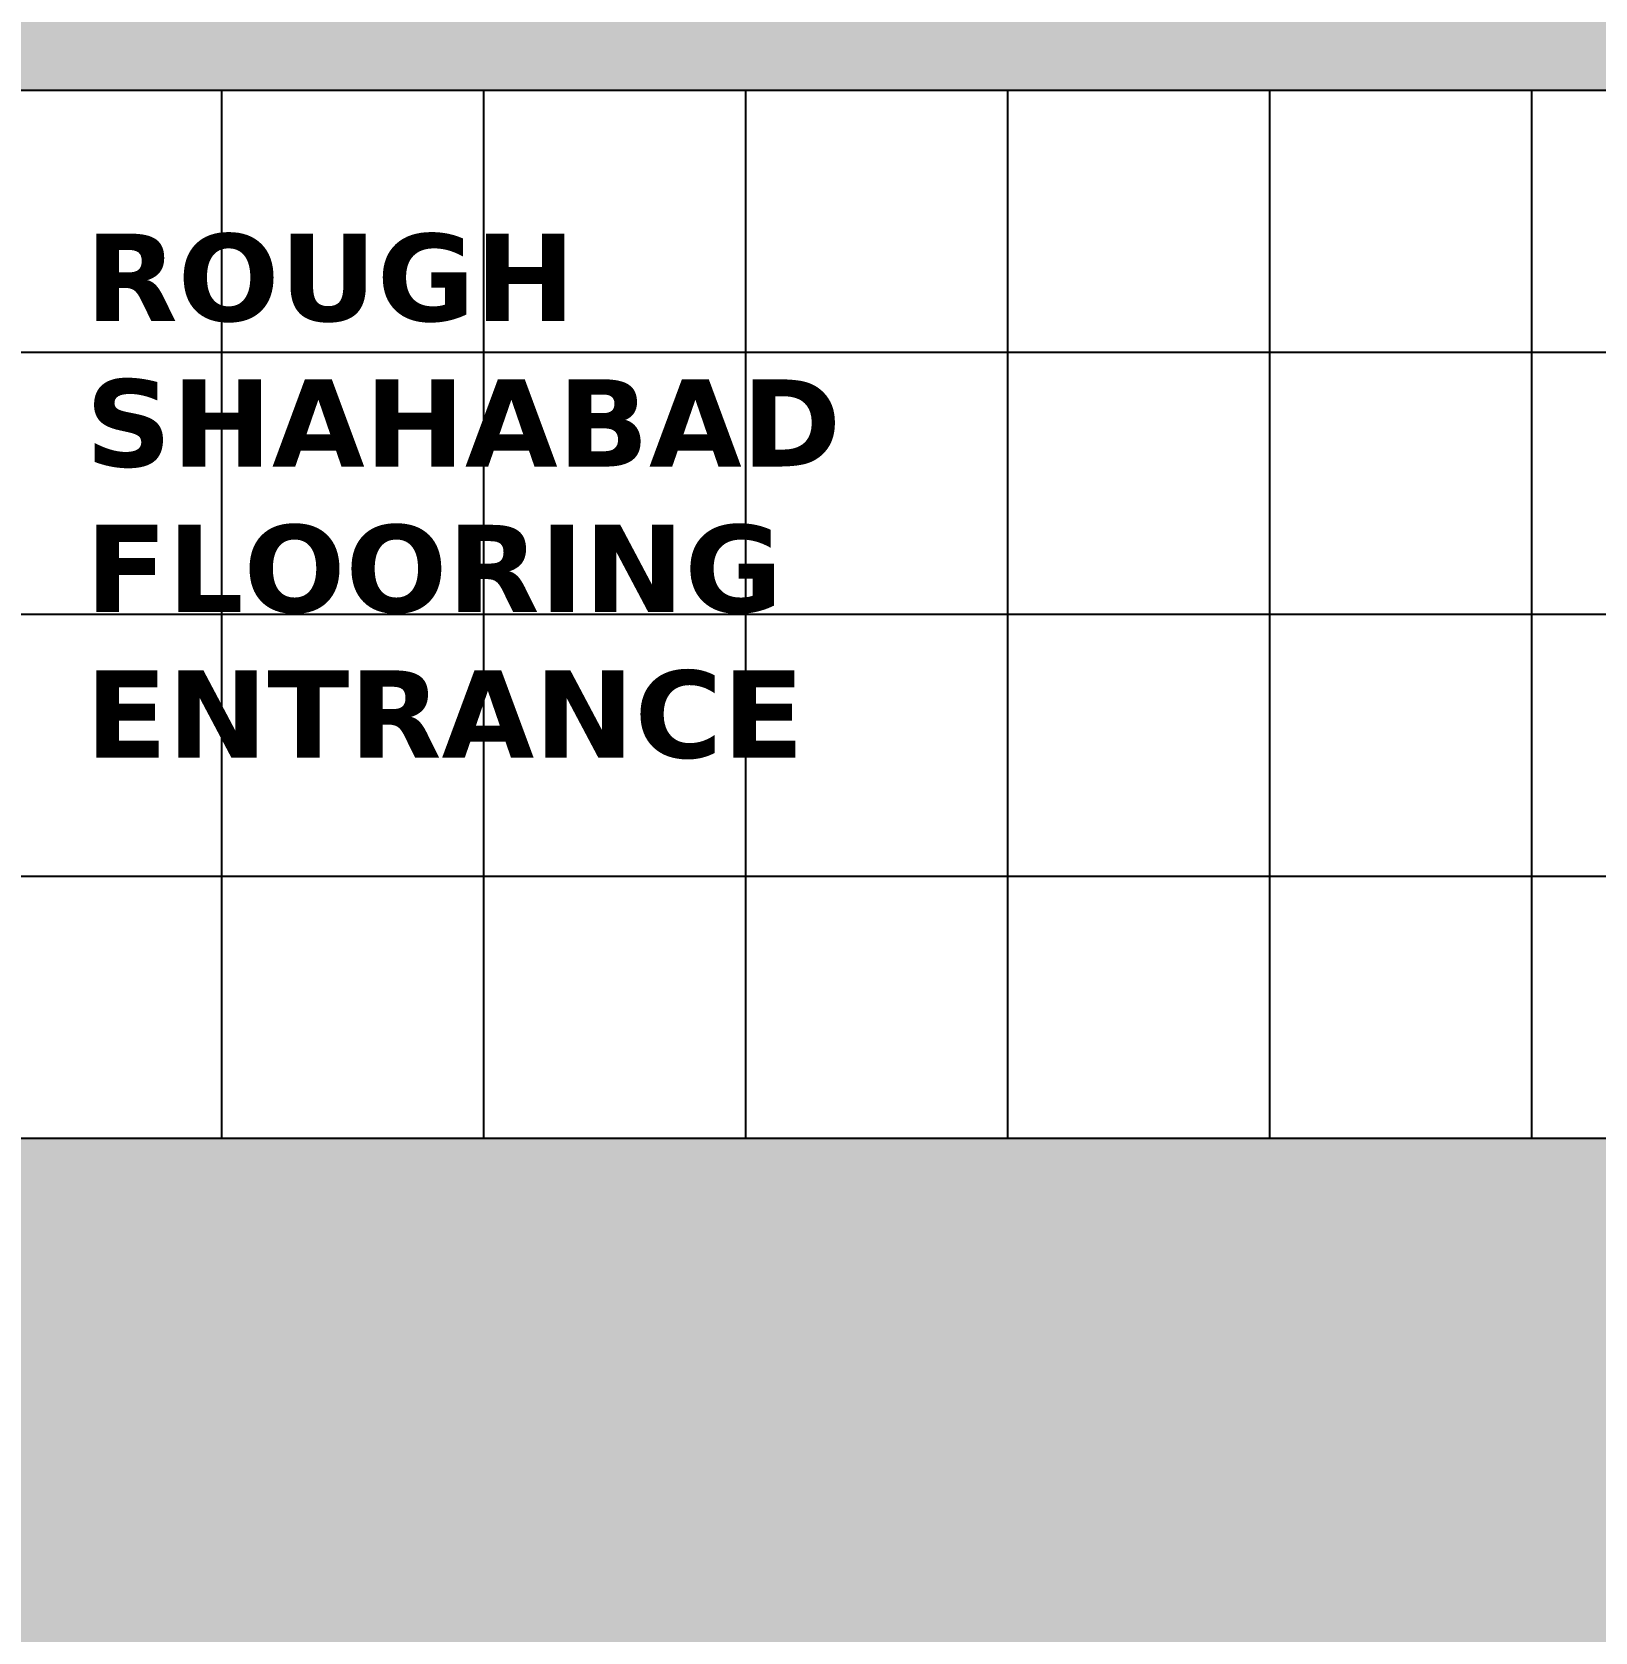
# Model space of a CAD drawing. Header units: inches. Extents: x 23 to 629, y -355 to 51.
# Drawn here: x 60.659 to 64.239, y 20.948 to 24.612 of the extents above; entities that cross this region are included whole.
import ezdxf

# ---------------------------------------------------------------- set-up
doc = ezdxf.new("R2010")
doc.units = ezdxf.units.IN
doc.header["$MEASUREMENT"] = 0

msp = doc.modelspace()

# ---------------------------------------------------------------- hatches: boundary and pattern name
h = msp.add_hatch()
h.set_pattern_fill('AR-SAND', color=3, scale=0.1, angle=-90, style=0)
h.set_pattern_definition([(307.5, (-20.70877, 77.59043), (0.19268238, 0.00629934), [0, -0.152, 0, -0.17, 0, -0.1625]), (277.5, (-20.70877, 77.59043), (0.2822146, -0.1769777), [0, -0.082, 0, -0.137, 0, -0.0525]), (237.5, (-20.70877, 77.71343), (0.0005659, -0.31141419), [0, -0.05, 0, -0.18, 0, -0.235]), (227.5, (-20.70877, 77.71343), (0.08776756, -0.30061266), [0, -0.025, 0, -0.118, 0, -0.135])])
h.paths.add_polyline_path([(56.9431, 27.47786), (56.9431, 24.47786), (67.6931, 24.47786), (67.6931, 27.47786)])
h.paths.add_polyline_path([(56.9431, 22.07786), (56.9431, 19.07786), (67.6931, 19.07786), (67.6931, 22.07786)])

# ---------------------------------------------------------------- linework, layer by layer
for p, q in [((67.6931, 24.47786), (54.5431, 24.47786)), ((61.0931, 24.47786), (61.0931, 22.07786)), ((61.6931, 24.47786), (61.6931, 22.07786)), ((62.2931, 24.47786), (62.2931, 22.07786)), ((62.8931, 24.47786), (62.8931, 22.07786)), ((63.4931, 24.47786), (63.4931, 22.07786)), ((64.0931, 24.47786), (64.0931, 22.07786)), ((67.6931, 23.87786), (54.5431, 23.87786)), ((67.6931, 23.27786), (54.5431, 23.27786)), ((67.6931, 22.67786), (54.5431, 22.67786)), ((67.6931, 22.07786), (54.5431, 22.07786))]:
    msp.add_line(p, q)

# ---------------------------------------------------------------- texts
at = {"insert": (60.78183, 24.14988), "char_height": 0.2, "width": 1.8851025, "attachment_point": 1}
msp.add_mtext('{\\fVerdana|b1|i0|c0|p34;ROUGH\\PSHAHABAD\\PFLOORING\\PENTRANCE}', dxfattribs=at)

doc.saveas('drawing.dxf')
